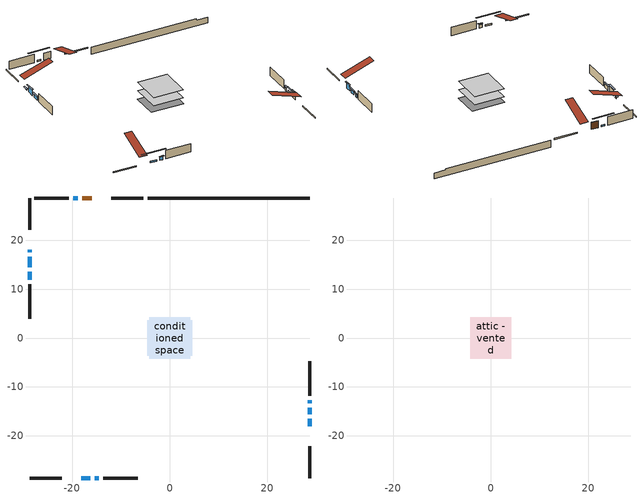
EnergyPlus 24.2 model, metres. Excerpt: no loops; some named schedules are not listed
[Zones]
conditioned space
 floor adiabatic (AdiabaticFloorConstruction): -4.23,-4.23 -4.23,4.23 4.23,4.23 4.23,-4.23 z0.91
 floor foundation (Slab1 construction): -4.62,-3.68 -4.62,3.68 4.62,3.68 4.62,-3.68 z-1.13
 wall outside (RimJoist1 construction): -5.44,28.72 -12,28.72 / -28.72,-28.72 -22.16,-28.72 / -28.72,28.72 -28.72,22.16 / 28.72,-28.72 28.72,-22.16 z0.91:1.21
 wall outside (AdiabaticWallConstruction 1): -16.03,28.72 -17.95,28.72 z0.91:2.94
 wall outside (AdiabaticWallConstruction): -28.72,18.13 -28.72,17.56 z0.91:1.07; -18.13,-28.72 -16.35,-28.72 / -18.88,28.72 -19.77,28.72 z0.91:1.37; 28.72,-18.13 28.72,-16.55 / -28.72,16.64 -28.72,14.5 z0.91:2.59; 28.72,-15.62 28.72,-14.35 z0.91:1.73; 28.72,-13.42 28.72,-12.79 z0.91:1.8; -15.42,-28.72 -14.6,-28.72 z0.91:1.83; -28.72,13.57 -28.72,11.95 z0.91:1.93
 wall outside (Wall1 construction): -20.7,28.72 -27.79,28.72 / -13.67,-28.72 -6.59,-28.72 / -28.72,11.02 -28.72,3.93 / 28.72,-11.86 28.72,-4.77 z0.91:3.35
 wall foundation (FoundationWall1 construction): -4.51,28.72,-1.13 -4.51,28.72,0.91 25.39,28.72,0.91 25.39,28.72,0.54 28.72,28.72,0.54 28.72,28.72,-1.13
 window (WindowConstruction 6): -28.72,18.13 -28.72,17.57 z0.91:1.06
 window (WindowConstruction 8): -18.13,-28.72 -16.35,-28.72 z0.91:1.37
 window (WindowConstruction): 28.72,-18.13 28.72,-16.55 z0.91:2.59
 window (WindowConstruction 1): 28.72,-15.62 28.72,-14.35 z0.91:1.72
 window (WindowConstruction 2): 28.72,-13.42 28.72,-12.79 z0.91:1.8
 window (WindowConstruction 3): -15.42,-28.72 -14.6,-28.72 z0.91:1.82
 window (WindowConstruction 4): -28.72,16.64 -28.72,14.5 z0.91:2.59
 window (WindowConstruction 5): -28.72,13.57 -28.72,11.95 z0.91:1.92
 window (WindowConstruction 7): -18.88,28.72 -19.77,28.72 z0.91:1.37
 door (Door): -16.03,28.72 -17.95,28.72 z0.91:2.94
 ceiling adiabatic (AdiabaticFloorConstruction): 4.23,-4.23 4.23,4.23 -4.23,4.23 -4.23,-4.23 z0.91
attic - vented
 floor to conditioned space (Floor1 construction Reversed): -4.23,-4.23 -4.23,4.23 4.23,4.23 4.23,-4.23 z3.35
 roof outside (Roof1 construction): -15.1,28.72,3.35 -15.1,20.48,6.09 -12.93,20.48,6.09 -12.93,28.72,3.35; -19.06,-28.72,3.35 -19.06,-20.48,6.09 -21.23,-20.48,6.09 -21.23,-28.72,3.35; -28.72,19.06,3.35 -20.48,19.06,6.09 -20.48,21.23,6.09 -28.72,21.23,3.35; 28.72,-19.06,3.35 20.48,-19.06,6.09 20.48,-21.23,6.09 28.72,-21.23,3.35
shading: -28.72,17.11 -28.72,18.59 -29.1,18.59 -29.1,17.11 z1.52; -13.71,-28.72 -20.77,-28.72 -20.77,-29.01 -13.71,-29.01 z4.01; 28.72,-16.35 28.72,-18.33 29.01,-18.33 29.01,-16.35 z2.79; 28.72,-13.74 28.72,-16.23 29.01,-16.23 29.01,-13.74 z2.33; 28.72,-12.52 28.72,-13.69 29.01,-13.69 29.01,-12.52 z2.07; -14.37,-28.72 -15.65,-28.72 -15.65,-29.01 -14.37,-29.01 z2.05; -28.72,14.2 -28.72,16.94 -29.06,16.94 -29.06,14.2 z2.89; -28.72,11.65 -28.72,13.87 -29.06,13.87 -29.06,11.65 z2.22; -22.41,28.72 -16.24,28.72 -16.24,29.06 -22.41,29.06 z4.01
[Building]
Building 1: Terrain=Suburbs
[Site:Location]
Montreal Intl AP_QC: Latitude {deg}=45.47; Longitude {deg}=-73.74; Time Zone {hr}=-5; Elevation {m}=36; Keep Site Location Information=Yes
[Site:GroundTemperature:Shallow]
2.07863, -0.316383, -0.508184, 0.628371, 5.19101, 9.73239, 13.6695, 16.1636, 16.3755, 14.347, 10.5102, 6.10817
[Site:WaterMainsTemperature]
Calculation Method=Schedule; Temperature Schedule=mains temperature schedule
[Material] Roughness=Rough; Thermal Absorptance=0.9
Name | Thickness {m} | Conductivity {W/m-K} | Density {kg/m3} | Specific Heat {J/kg-K} | Solar Absorptance | Visible Absorptance
asphalt or fiberglass shingles | 0.00635 | 0.162714 | 1121.4 | 1465.45 | 0.84 | 0.84
ceiling stud and cavity | 0.1397 | 0.0763592 | 65.682 | 1177.47 | 0.7 | 0.7
concrete 4.0 in. | 0.1016 | 1.803125 | 2242.8 | 837.4 | 0.7 | 0.7
concrete 8.0 in. | 0.2032 | 1.803125 | 2242.8 | 837.4 | 0.7 | 0.7
door material | 0.04445 | 0.188738 | 512.64 | 1214.23 | 0.7 | 0.7
exterior vertical ins | 0.00117303 | 0.029427 | 32.04 | 1214.23 | 0.7 | 0.7
floor covering | 0.0127 | 0.0433444 | 54.468 | 1339.84 | 0.6 | 0.6
floor rigid ins; wall rigid ins 1 | 0.512978 | 0.029427 | 32.04 | 1214.23 | 0.7 | 0.7
floor stud and cavity | 0.1397 | 1.75129 | 37.0049 | 1207.88 | 0.7 | 0.7
furniture material conditioned space 1 | 0.1524 | 0.115458 | 640.8 | 1214.23 | 0.6 | 0.6
gypsum board | 0.0127 | 0.160291 | 801 | 837.4 | 0.6 | 0.6
gypsum board 1 | 0.0127 | 0.160291 | 801 | 837.4 | 0.7 | 0.7
osb sheathing 0.5 in. | 0.0127 | 0.115458 | 512.64 | 1214.23 | 0.7 | 0.7
osb sheathing 0.75 in. | 0.01905 | 0.115458 | 512.64 | 1214.23 | 0.7 | 0.7
osb sheathing 2.0 in. | 0.0508 | 0.115458 | 512.64 | 1214.23 | 0.7 | 0.7
rim joist stud and cavity | 0.0508 | 0.102095 | 125.044 | 1163.47 | 0.6 | 0.6
wall rigid ins | 0.051816 | 0.029427 | 32.04 | 1214.23 | 0.7 | 0.7
wall stud and cavity | 0.1397 | 0.201882 | 139.0536 | 1170.24 | 0.7 | 0.7
wall stud and cavity 1 | 0.0889 | 0.380278 | 52.3479 | 1209.89 | 0.7 | 0.7
wall stud and cavity 2 | 0.0889 | 0.391764 | 83.0341 | 1211.67 | 0.7 | 0.7
wood siding | 0.0254 | 0.102417 | 544.68 | 1172.36 | 0.25 | 0.25
wood siding 1; wood siding 2; wood siding 3 | 0.0254 | 0.102417 | 544.68 | 1172.36 | 0.7 | 0.7
[WindowMaterial:SimpleGlazingSystem]
Name | U-Factor {W/m2-K} | Solar Heat Gain Coefficient
WindowMaterial | 3.04114 | 0.69
WindowMaterial 1 | 5.37309 | 0.72
WindowMaterial 2 | 2.76859 | 0.51
WindowMaterial 3 | 2.875907 | 0.49
WindowMaterial 4 | 3.03376 | 0.7
WindowMaterial 5 | 2.88102 | 0.51
WindowMaterial 6 | 3.04398 | 0.32
WindowMaterial 7 | 4.661638 | 0.51
[Construction]
AdiabaticFloorConstruction: floor stud and cavity, floor rigid ins, osb sheathing 0.75 in., floor covering
AdiabaticWallConstruction: wood siding 2, wall rigid ins 1, wall stud and cavity 1, gypsum board
AdiabaticWallConstruction 1: wood siding 3, wall rigid ins 1, wall stud and cavity 1, gypsum board
Door: door material
Floor1 construction Reversed: gypsum board, ceiling stud and cavity
FoundationWall1 construction: concrete 8.0 in., gypsum board 1
furniture construction conditioned space 1: furniture material conditioned space 1
PartitionWallConstruction: gypsum board, wall stud and cavity 2, gypsum board
RimJoist1 construction: wood siding 1, osb sheathing 2.0 in., rim joist stud and cavity
Roof1 construction: asphalt or fiberglass shingles
Slab1 construction: concrete 4.0 in.
Wall1 construction: wood siding, wall rigid ins, osb sheathing 0.5 in., wall stud and cavity, gypsum board
WindowConstruction: WindowMaterial
WindowConstruction 1: WindowMaterial 1
WindowConstruction 2: WindowMaterial 2
WindowConstruction 3: WindowMaterial 3
WindowConstruction 4: WindowMaterial 4
WindowConstruction 5: WindowMaterial 5
WindowConstruction 6: WindowMaterial 6
WindowConstruction 7; WindowConstruction 8: WindowMaterial 7
[Zone] Multiplier=1; Part of Total Floor Area=Yes
Name | Volume {m3}
attic - vented | 31.8913
conditioned space | 330.9
[Space]
Name | Zone | Volume {m3}
attic - vented 1 | attic - vented | 31.8913
conditioned space 1 | conditioned space | 330.9
[ZoneInfiltration:EffectiveLeakageArea]
infil attic - vented 1: Zone or Space=attic - vented 1; Schedule=Always On Discrete; Effective Air Leakage Area {cm2}=2861.6; Stack Coefficient=0.000190958; Wind Coefficient=9.3366e-06
[ZoneMixing]
whole house fan mix: Zone or Space=attic - vented; Schedule=Always On Continuous; Design Flow Rate Calculation Method=Flow/Zone; Design Flow Rate {m3/s}=0; Source Zone or Space=conditioned space
[SurfaceProperty:ExposedFoundationPerimeter]
Slab1: Exposed Perimeter Calculation Method=TotalExposedPerimeter; Total Exposed Perimeter {m}=33.224
[InternalMass] Zone or ZoneList=conditioned space; Space or SpaceList=conditioned space 1
Name | Construction | Surface Area {m2}
furniture mass conditioned space 1 | furniture construction conditioned space 1 | 55.84
partition wall mass | PartitionWallConstruction | 139.6
[Lights]
interior lighting: Zone or ZoneList or Space or SpaceList=conditioned space 1; Schedule=interior lighting schedule; Design Level Calculation Method=LightingLevel; Lighting Level {W}=343.2; Return Air Fraction=0; Fraction Radiant=0.6; Fraction Visible=0.2; Fraction Replaceable=1
[People]
occupants: Zone or ZoneList or Space or SpaceList=conditioned space 1; Number of People Schedule=occupants schedule; Number of People Calculation Method=People; Number of People=3; Fraction Radiant=0.314171; Sensible Heat Fraction=0.56303; Activity Level Schedule=occupants activity schedule; Carbon Dioxide Generation Rate {m3/s-W}=0; Enable ASHRAE 55 Comfort Warnings=No; Mean Radiant Temperature Calculation Type=EnclosureAveraged
[ElectricEquipment] Zone or ZoneList or Space or SpaceList=conditioned space 1; Design Level Calculation Method=EquipmentLevel
Name | Schedule | Design Level {W} | Fraction Latent | Fraction Radiant | Fraction Lost
clothes dryer | clothes dryer schedule | 140.772 | 0.015 | 0.081 | 0.85
clothes washer | clothes washer schedule | 32.1985 | 0.03 | 0.162 | 0.7
cooking range | cooking range schedule | 215.147 | 0.08 | 0.432 | 0.2
dishwasher | dishwasher schedule | 66.8632 | 0.3 | 0.18 | 0.4
fridge | fridge schedule | 72.9452 | 0 | 0.6 | 0
mech vent bath fan 0 | mech vent bath fan 0 schedule | 50.2 | 0 | 0 | 1
mech vent house fan | mech vent house fan schedule | 0 | 0 | 0 | 1
mech vent house fan cfis | mech vent house fan cfis schedule | 0 | 0 | 0 | 0
mech vent range fan 0 | mech vent range fan 0 schedule | 57 | 0 | 0 | 1
misc plug loads | misc plug loads schedule | 494.7 | 0.045 | 0.513 | 0.1
whole house fan | Always On Discrete | 0 | 0 | 0 | 1
[OtherEquipment] Zone or ZoneList or Space or SpaceList=conditioned space 1; Design Level Calculation Method=EquipmentLevel
Name | Fuel Type | Schedule | Design Level {W} | Fraction Latent | Fraction Radiant | Fraction Lost
clothes dryer 1 | Electricity | clothes dryer schedule | 0 | 0.015 | 0.081 | 0.85
cooking range 1 | Electricity | cooking range schedule | 0 | 0.08 | 0.432 | 0.2
general water use latent | None | general water use schedule | 62.594 | 1 | 0 | 0
general water use sensible | None | general water use schedule | -61.6891 | 0 | 0.6 | 0
mech vent house fan latent load | None | Always On Discrete | 0 | 1 | 0 | 0
mech vent house fan sensible load | None | Always On Discrete | 0 | 0 | 0 | 0
water heater energy adjustment1 | Electricity | Always On Discrete | 0.01 | 0 | 0 | 1
[ZoneInfiltration:DesignFlowRate] Zone or ZoneList or Space or SpaceList=conditioned space 1; Schedule=Always On Discrete; Design Flow Rate Calculation Method=Flow/Zone; Design Flow Rate {m3/s}=0
infil flow; natural vent flow; whole house fan flow
[AvailabilityManager:Scheduled]
central ac and furnace airloop Availability Manager: Schedule=Always On Discrete
[Foundation:Kiva]
Foundation Kiva 1: Initial Indoor Air Temperature {C}=18; Wall Height Above Grade {m}=0.910011; Wall Depth Below Slab {m}=0.2032; Custom Block Material Name 1=exterior vertical ins; Custom Block Depth 1 {m}=2.04; Custom Block X Position 1 {m}=0.2159; Custom Block Z Position 1 {m}=0
[Foundation:Kiva:Settings]
Soil Conductivity {W/m-K}=0.849921; Soil Density {kg/m3}=1842.3; Soil Specific Heat {J/kg-K}=418.7; Ground Solar Absorptivity=0.9; Ground Thermal Absorptivity=0.9; Ground Surface Roughness {m}=0.03; Far-Field Width {m}=40; Deep-Ground Boundary Condition=ZeroFlux; Deep-Ground Depth {m}=40; Minimum Cell Dimension {m}=0.2; Maximum Cell Growth Coefficient=3; Simulation Timestep=Timestep
[Exterior:Lights]
exterior lighting: Schedule=exterior lighting schedule; Design Level {W}=75.6
[EnergyManagementSystem:GlobalVariable]
central_ac_and_furnace_airloop_Fan_RTF
infil_program_Qfan
infil_program_Qinf
natural_vent_program_Qnv
natural_vent_program_Qwhf
[EnergyManagementSystem:Sensor]
Name | Output:Variable or Output:Meter Index Key | Output:Variable or Output:Meter
airflow_gain | infil flow | Infiltration Sensible Heat Gain Energy
airflow_gain_1 | natural vent flow | Infiltration Sensible Heat Gain Energy
airflow_gain_2 | whole house fan flow | Infiltration Sensible Heat Gain Energy
airflow_loss | infil flow | Infiltration Sensible Heat Loss Energy
airflow_loss_1 | natural vent flow | Infiltration Sensible Heat Loss Energy
airflow_loss_2 | whole house fan flow | Infiltration Sensible Heat Loss Energy
clg_load_cond |  | Cooling:EnergyTransfer:Zone:CONDITIONED SPACE
clg_sp_s; clg_sp_s_1 | cooling setpoint | Schedule Value
clothes_dryer_exhaust_0_sch_s | clothes dryer exhaust 0 schedule | Schedule Value
cool_season | cooling season schedule | Schedule Value
htg_load_cond |  | Heating:EnergyTransfer:Zone:CONDITIONED SPACE
htg_sp_s; htg_sp_s_1 | heating setpoint | Schedule Value
ig_ee_conv | clothes dryer | Electric Equipment Convective Heating Energy
ig_ee_conv_2 | cooking range | Electric Equipment Convective Heating Energy
ig_ee_conv_4 | fridge | Electric Equipment Convective Heating Energy
ig_ee_conv_5 | misc plug loads | Electric Equipment Convective Heating Energy
ig_ee_conv_6 | whole house fan | Electric Equipment Convective Heating Energy
ig_ee_rad | clothes dryer | Electric Equipment Radiant Heating Energy
ig_ee_rad_2 | cooking range | Electric Equipment Radiant Heating Energy
ig_ee_rad_4 | fridge | Electric Equipment Radiant Heating Energy
ig_ee_rad_5 | misc plug loads | Electric Equipment Radiant Heating Energy
ig_ee_rad_6 | whole house fan | Electric Equipment Radiant Heating Energy
ig_lgt_conv | interior lighting | Lights Convective Heating Energy
ig_lgt_rad | interior lighting | Lights Radiant Heating Energy
ig_lgt_vis | interior lighting | Lights Visible Radiation Heating Energy
ig_oe_conv | clothes dryer 1 | Other Equipment Convective Heating Energy
ig_oe_conv_1 | cooking range 1 | Other Equipment Convective Heating Energy
ig_oe_conv_2 | general water use latent | Other Equipment Convective Heating Energy
ig_oe_conv_3 | general water use sensible | Other Equipment Convective Heating Energy
ig_oe_conv_4 | water heater energy adjustment1 | Other Equipment Convective Heating Energy
ig_oe_rad | clothes dryer 1 | Other Equipment Radiant Heating Energy
ig_oe_rad_1 | cooking range 1 | Other Equipment Radiant Heating Energy
ig_oe_rad_2 | general water use latent | Other Equipment Radiant Heating Energy
ig_oe_rad_3 | general water use sensible | Other Equipment Radiant Heating Energy
ig_oe_rad_4 | water heater energy adjustment1 | Other Equipment Radiant Heating Energy
ig_ppl_conv | occupants | People Convective Heating Energy
ig_ppl_rad | occupants | People Radiant Heating Energy
im_conv | furniture mass conditioned space 1 | Surface Inside Face Convection Heat Gain Energy
im_conv_1 | partition wall mass | Surface Inside Face Convection Heat Gain Energy
im_ig | furniture mass conditioned space 1 | Surface Inside Face Internal Gains Radiation Heat Gain Energy
im_ig_1 | partition wall mass | Surface Inside Face Internal Gains Radiation Heat Gain Energy
im_lgt | furniture mass conditioned space 1 | Surface Inside Face Lights Radiation Heat Gain Energy
im_lgt_1 | partition wall mass | Surface Inside Face Lights Radiation Heat Gain Energy
im_sol | furniture mass conditioned space 1 | Surface Inside Face Solar Radiation Heat Gain Energy
im_sol_1 | partition wall mass | Surface Inside Face Solar Radiation Heat Gain Energy
im_surf | furniture mass conditioned space 1 | Surface Inside Face Net Surface Thermal Radiation Heat Gain Energy
im_surf_1 | partition wall mass | Surface Inside Face Net Surface Thermal Radiation Heat Gain Energy
mech_vent_bath_fan_0_sch_s | mech vent bath fan 0 schedule | Schedule Value
mech_vent_range_fan_0_sch_s | mech vent range fan 0 schedule | Schedule Value
mv_conv | mech vent bath fan 0 | Electric Equipment Convective Heating Energy
mv_conv_1 | mech vent house fan | Electric Equipment Convective Heating Energy
mv_conv_2 | mech vent house fan cfis | Electric Equipment Convective Heating Energy
mv_conv_3 | mech vent range fan 0 | Electric Equipment Convective Heating Energy
mv_conv_4 | mech vent house fan latent load | Other Equipment Convective Heating Energy
mv_conv_5 | mech vent house fan sensible load | Other Equipment Convective Heating Energy
mv_rad | mech vent bath fan 0 | Electric Equipment Radiant Heating Energy
mv_rad_1 | mech vent house fan | Electric Equipment Radiant Heating Energy
mv_rad_2 | mech vent house fan cfis | Electric Equipment Radiant Heating Energy
mv_rad_3 | mech vent range fan 0 | Electric Equipment Radiant Heating Energy
mv_rad_4 | mech vent house fan latent load | Other Equipment Radiant Heating Energy
mv_rad_5 | mech vent house fan sensible load | Other Equipment Radiant Heating Energy
natural_vent_s | natural vent schedule | Schedule Value
out_pb_s |  | Site Outdoor Air Barometric Pressure
out_wt_s |  | Site Outdoor Air Humidity Ratio
site_vw_s |  | Site Wind Speed
ss_back_out | Window1 | Surface Window Shortwave from Zone Back Out Window Heat Transfer Rate
ss_back_out_1 | Window10 | Surface Window Shortwave from Zone Back Out Window Heat Transfer Rate
ss_back_out_2 | Window2 | Surface Window Shortwave from Zone Back Out Window Heat Transfer Rate
ss_back_out_3 | Window3 | Surface Window Shortwave from Zone Back Out Window Heat Transfer Rate
ss_back_out_4 | Window4 | Surface Window Shortwave from Zone Back Out Window Heat Transfer Rate
ss_back_out_5 | Window5 | Surface Window Shortwave from Zone Back Out Window Heat Transfer Rate
ss_back_out_6 | Window6 | Surface Window Shortwave from Zone Back Out Window Heat Transfer Rate
ss_back_out_7 | Window7 | Surface Window Shortwave from Zone Back Out Window Heat Transfer Rate
ss_back_out_8 | Window9 | Surface Window Shortwave from Zone Back Out Window Heat Transfer Rate
ss_conv | Door1 | Surface Inside Face Convection Heat Gain Energy
ss_conv_1 | Window1 | Surface Inside Face Convection Heat Gain Energy
ss_conv_2 | Window10 | Surface Inside Face Convection Heat Gain Energy
ss_conv_3 | Window2 | Surface Inside Face Convection Heat Gain Energy
ss_conv_4 | Window3 | Surface Inside Face Convection Heat Gain Energy
ss_conv_5 | Window4 | Surface Inside Face Convection Heat Gain Energy
ss_conv_6 | Window5 | Surface Inside Face Convection Heat Gain Energy
ss_conv_7 | Window6 | Surface Inside Face Convection Heat Gain Energy
ss_conv_8 | Window7 | Surface Inside Face Convection Heat Gain Energy
ss_conv_9 | Window9 | Surface Inside Face Convection Heat Gain Energy
ss_ig | Door1 | Surface Inside Face Internal Gains Radiation Heat Gain Energy
ss_ig_1 | Window1 | Surface Inside Face Internal Gains Radiation Heat Gain Energy
ss_ig_2 | Window10 | Surface Inside Face Internal Gains Radiation Heat Gain Energy
ss_ig_3 | Window2 | Surface Inside Face Internal Gains Radiation Heat Gain Energy
ss_ig_4 | Window3 | Surface Inside Face Internal Gains Radiation Heat Gain Energy
ss_ig_5 | Window4 | Surface Inside Face Internal Gains Radiation Heat Gain Energy
ss_ig_6 | Window5 | Surface Inside Face Internal Gains Radiation Heat Gain Energy
ss_ig_7 | Window6 | Surface Inside Face Internal Gains Radiation Heat Gain Energy
ss_ig_8 | Window7 | Surface Inside Face Internal Gains Radiation Heat Gain Energy
ss_ig_9 | Window9 | Surface Inside Face Internal Gains Radiation Heat Gain Energy
ss_lgt | Door1 | Surface Inside Face Lights Radiation Heat Gain Energy
ss_sol | Door1 | Surface Inside Face Solar Radiation Heat Gain Energy
ss_surf | Door1 | Surface Inside Face Net Surface Thermal Radiation Heat Gain Energy
ss_surf_1 | Window1 | Surface Inside Face Net Surface Thermal Radiation Heat Gain Energy
ss_surf_2 | Window10 | Surface Inside Face Net Surface Thermal Radiation Heat Gain Energy
ss_surf_3 | Window2 | Surface Inside Face Net Surface Thermal Radiation Heat Gain Energy
ss_surf_4 | Window3 | Surface Inside Face Net Surface Thermal Radiation Heat Gain Energy
ss_surf_5 | Window4 | Surface Inside Face Net Surface Thermal Radiation Heat Gain Energy
ss_surf_6 | Window5 | Surface Inside Face Net Surface Thermal Radiation Heat Gain Energy
ss_surf_7 | Window6 | Surface Inside Face Net Surface Thermal Radiation Heat Gain Energy
ss_surf_8 | Window7 | Surface Inside Face Net Surface Thermal Radiation Heat Gain Energy
ss_surf_9 | Window9 | Surface Inside Face Net Surface Thermal Radiation Heat Gain Energy
ss_trans_in | Window1 | Surface Window Transmitted Solar Radiation Rate
ss_trans_in_1 | Window10 | Surface Window Transmitted Solar Radiation Rate
ss_trans_in_2 | Window2 | Surface Window Transmitted Solar Radiation Rate
ss_trans_in_3 | Window3 | Surface Window Transmitted Solar Radiation Rate
ss_trans_in_4 | Window4 | Surface Window Transmitted Solar Radiation Rate
ss_trans_in_5 | Window5 | Surface Window Transmitted Solar Radiation Rate
ss_trans_in_6 | Window6 | Surface Window Transmitted Solar Radiation Rate
ss_trans_in_7 | Window7 | Surface Window Transmitted Solar Radiation Rate
ss_trans_in_8 | Window9 | Surface Window Transmitted Solar Radiation Rate
ss_trans_out | Window1 | Surface Inside Face Initial Transmitted Diffuse Transmitted Out Window Solar Radiation Rate
ss_trans_out_1 | Window10 | Surface Inside Face Initial Transmitted Diffuse Transmitted Out Window Solar Radiation Rate
ss_trans_out_2 | Window2 | Surface Inside Face Initial Transmitted Diffuse Transmitted Out Window Solar Radiation Rate
ss_trans_out_3 | Window3 | Surface Inside Face Initial Transmitted Diffuse Transmitted Out Window Solar Radiation Rate
ss_trans_out_4 | Window4 | Surface Inside Face Initial Transmitted Diffuse Transmitted Out Window Solar Radiation Rate
ss_trans_out_5 | Window5 | Surface Inside Face Initial Transmitted Diffuse Transmitted Out Window Solar Radiation Rate
ss_trans_out_6 | Window6 | Surface Inside Face Initial Transmitted Diffuse Transmitted Out Window Solar Radiation Rate
ss_trans_out_7 | Window7 | Surface Inside Face Initial Transmitted Diffuse Transmitted Out Window Solar Radiation Rate
ss_trans_out_8 | Window9 | Surface Inside Face Initial Transmitted Diffuse Transmitted Out Window Solar Radiation Rate
s_conv | Floor1 | Surface Inside Face Convection Heat Gain Energy
s_conv_1 | FoundationWall1 | Surface Inside Face Convection Heat Gain Energy
s_conv_10 | Wall1:180 | Surface Inside Face Convection Heat Gain Energy
s_conv_11 | Wall1:270 | Surface Inside Face Convection Heat Gain Energy
s_conv_12 | Wall1:90 | Surface Inside Face Convection Heat Gain Energy
s_conv_2 | inferred conditioned ceiling | Surface Inside Face Convection Heat Gain Energy
s_conv_3 | inferred conditioned floor | Surface Inside Face Convection Heat Gain Energy
s_conv_4 | RimJoist1:0 | Surface Inside Face Convection Heat Gain Energy
s_conv_5 | RimJoist1:180 | Surface Inside Face Convection Heat Gain Energy
s_conv_6 | RimJoist1:270 | Surface Inside Face Convection Heat Gain Energy
s_conv_7 | RimJoist1:90 | Surface Inside Face Convection Heat Gain Energy
s_conv_8 | Slab1 | Surface Inside Face Convection Heat Gain Energy
s_conv_9 | Wall1:0 | Surface Inside Face Convection Heat Gain Energy
s_ig | Floor1 | Surface Inside Face Internal Gains Radiation Heat Gain Energy
s_ig_1 | FoundationWall1 | Surface Inside Face Internal Gains Radiation Heat Gain Energy
s_ig_10 | Wall1:180 | Surface Inside Face Internal Gains Radiation Heat Gain Energy
s_ig_11 | Wall1:270 | Surface Inside Face Internal Gains Radiation Heat Gain Energy
s_ig_12 | Wall1:90 | Surface Inside Face Internal Gains Radiation Heat Gain Energy
s_ig_2 | inferred conditioned ceiling | Surface Inside Face Internal Gains Radiation Heat Gain Energy
s_ig_3 | inferred conditioned floor | Surface Inside Face Internal Gains Radiation Heat Gain Energy
s_ig_4 | RimJoist1:0 | Surface Inside Face Internal Gains Radiation Heat Gain Energy
s_ig_5 | RimJoist1:180 | Surface Inside Face Internal Gains Radiation Heat Gain Energy
s_ig_6 | RimJoist1:270 | Surface Inside Face Internal Gains Radiation Heat Gain Energy
s_ig_7 | RimJoist1:90 | Surface Inside Face Internal Gains Radiation Heat Gain Energy
s_ig_8 | Slab1 | Surface Inside Face Internal Gains Radiation Heat Gain Energy
s_ig_9 | Wall1:0 | Surface Inside Face Internal Gains Radiation Heat Gain Energy
s_lgt | Floor1 | Surface Inside Face Lights Radiation Heat Gain Energy
s_lgt_1 | FoundationWall1 | Surface Inside Face Lights Radiation Heat Gain Energy
s_lgt_10 | Wall1:180 | Surface Inside Face Lights Radiation Heat Gain Energy
s_lgt_11 | Wall1:270 | Surface Inside Face Lights Radiation Heat Gain Energy
s_lgt_12 | Wall1:90 | Surface Inside Face Lights Radiation Heat Gain Energy
s_lgt_2 | inferred conditioned ceiling | Surface Inside Face Lights Radiation Heat Gain Energy
s_lgt_3 | inferred conditioned floor | Surface Inside Face Lights Radiation Heat Gain Energy
s_lgt_4 | RimJoist1:0 | Surface Inside Face Lights Radiation Heat Gain Energy
s_lgt_5 | RimJoist1:180 | Surface Inside Face Lights Radiation Heat Gain Energy
s_lgt_6 | RimJoist1:270 | Surface Inside Face Lights Radiation Heat Gain Energy
s_lgt_7 | RimJoist1:90 | Surface Inside Face Lights Radiation Heat Gain Energy
s_lgt_8 | Slab1 | Surface Inside Face Lights Radiation Heat Gain Energy
s_lgt_9 | Wall1:0 | Surface Inside Face Lights Radiation Heat Gain Energy
s_sol | Floor1 | Surface Inside Face Solar Radiation Heat Gain Energy
s_sol_1 | FoundationWall1 | Surface Inside Face Solar Radiation Heat Gain Energy
s_sol_10 | Wall1:180 | Surface Inside Face Solar Radiation Heat Gain Energy
s_sol_11 | Wall1:270 | Surface Inside Face Solar Radiation Heat Gain Energy
s_sol_12 | Wall1:90 | Surface Inside Face Solar Radiation Heat Gain Energy
s_sol_2 | inferred conditioned ceiling | Surface Inside Face Solar Radiation Heat Gain Energy
s_sol_3 | inferred conditioned floor | Surface Inside Face Solar Radiation Heat Gain Energy
s_sol_4 | RimJoist1:0 | Surface Inside Face Solar Radiation Heat Gain Energy
s_sol_5 | RimJoist1:180 | Surface Inside Face Solar Radiation Heat Gain Energy
s_sol_6 | RimJoist1:270 | Surface Inside Face Solar Radiation Heat Gain Energy
s_sol_7 | RimJoist1:90 | Surface Inside Face Solar Radiation Heat Gain Energy
s_sol_8 | Slab1 | Surface Inside Face Solar Radiation Heat Gain Energy
s_sol_9 | Wall1:0 | Surface Inside Face Solar Radiation Heat Gain Energy
s_surf | Floor1 | Surface Inside Face Net Surface Thermal Radiation Heat Gain Energy
